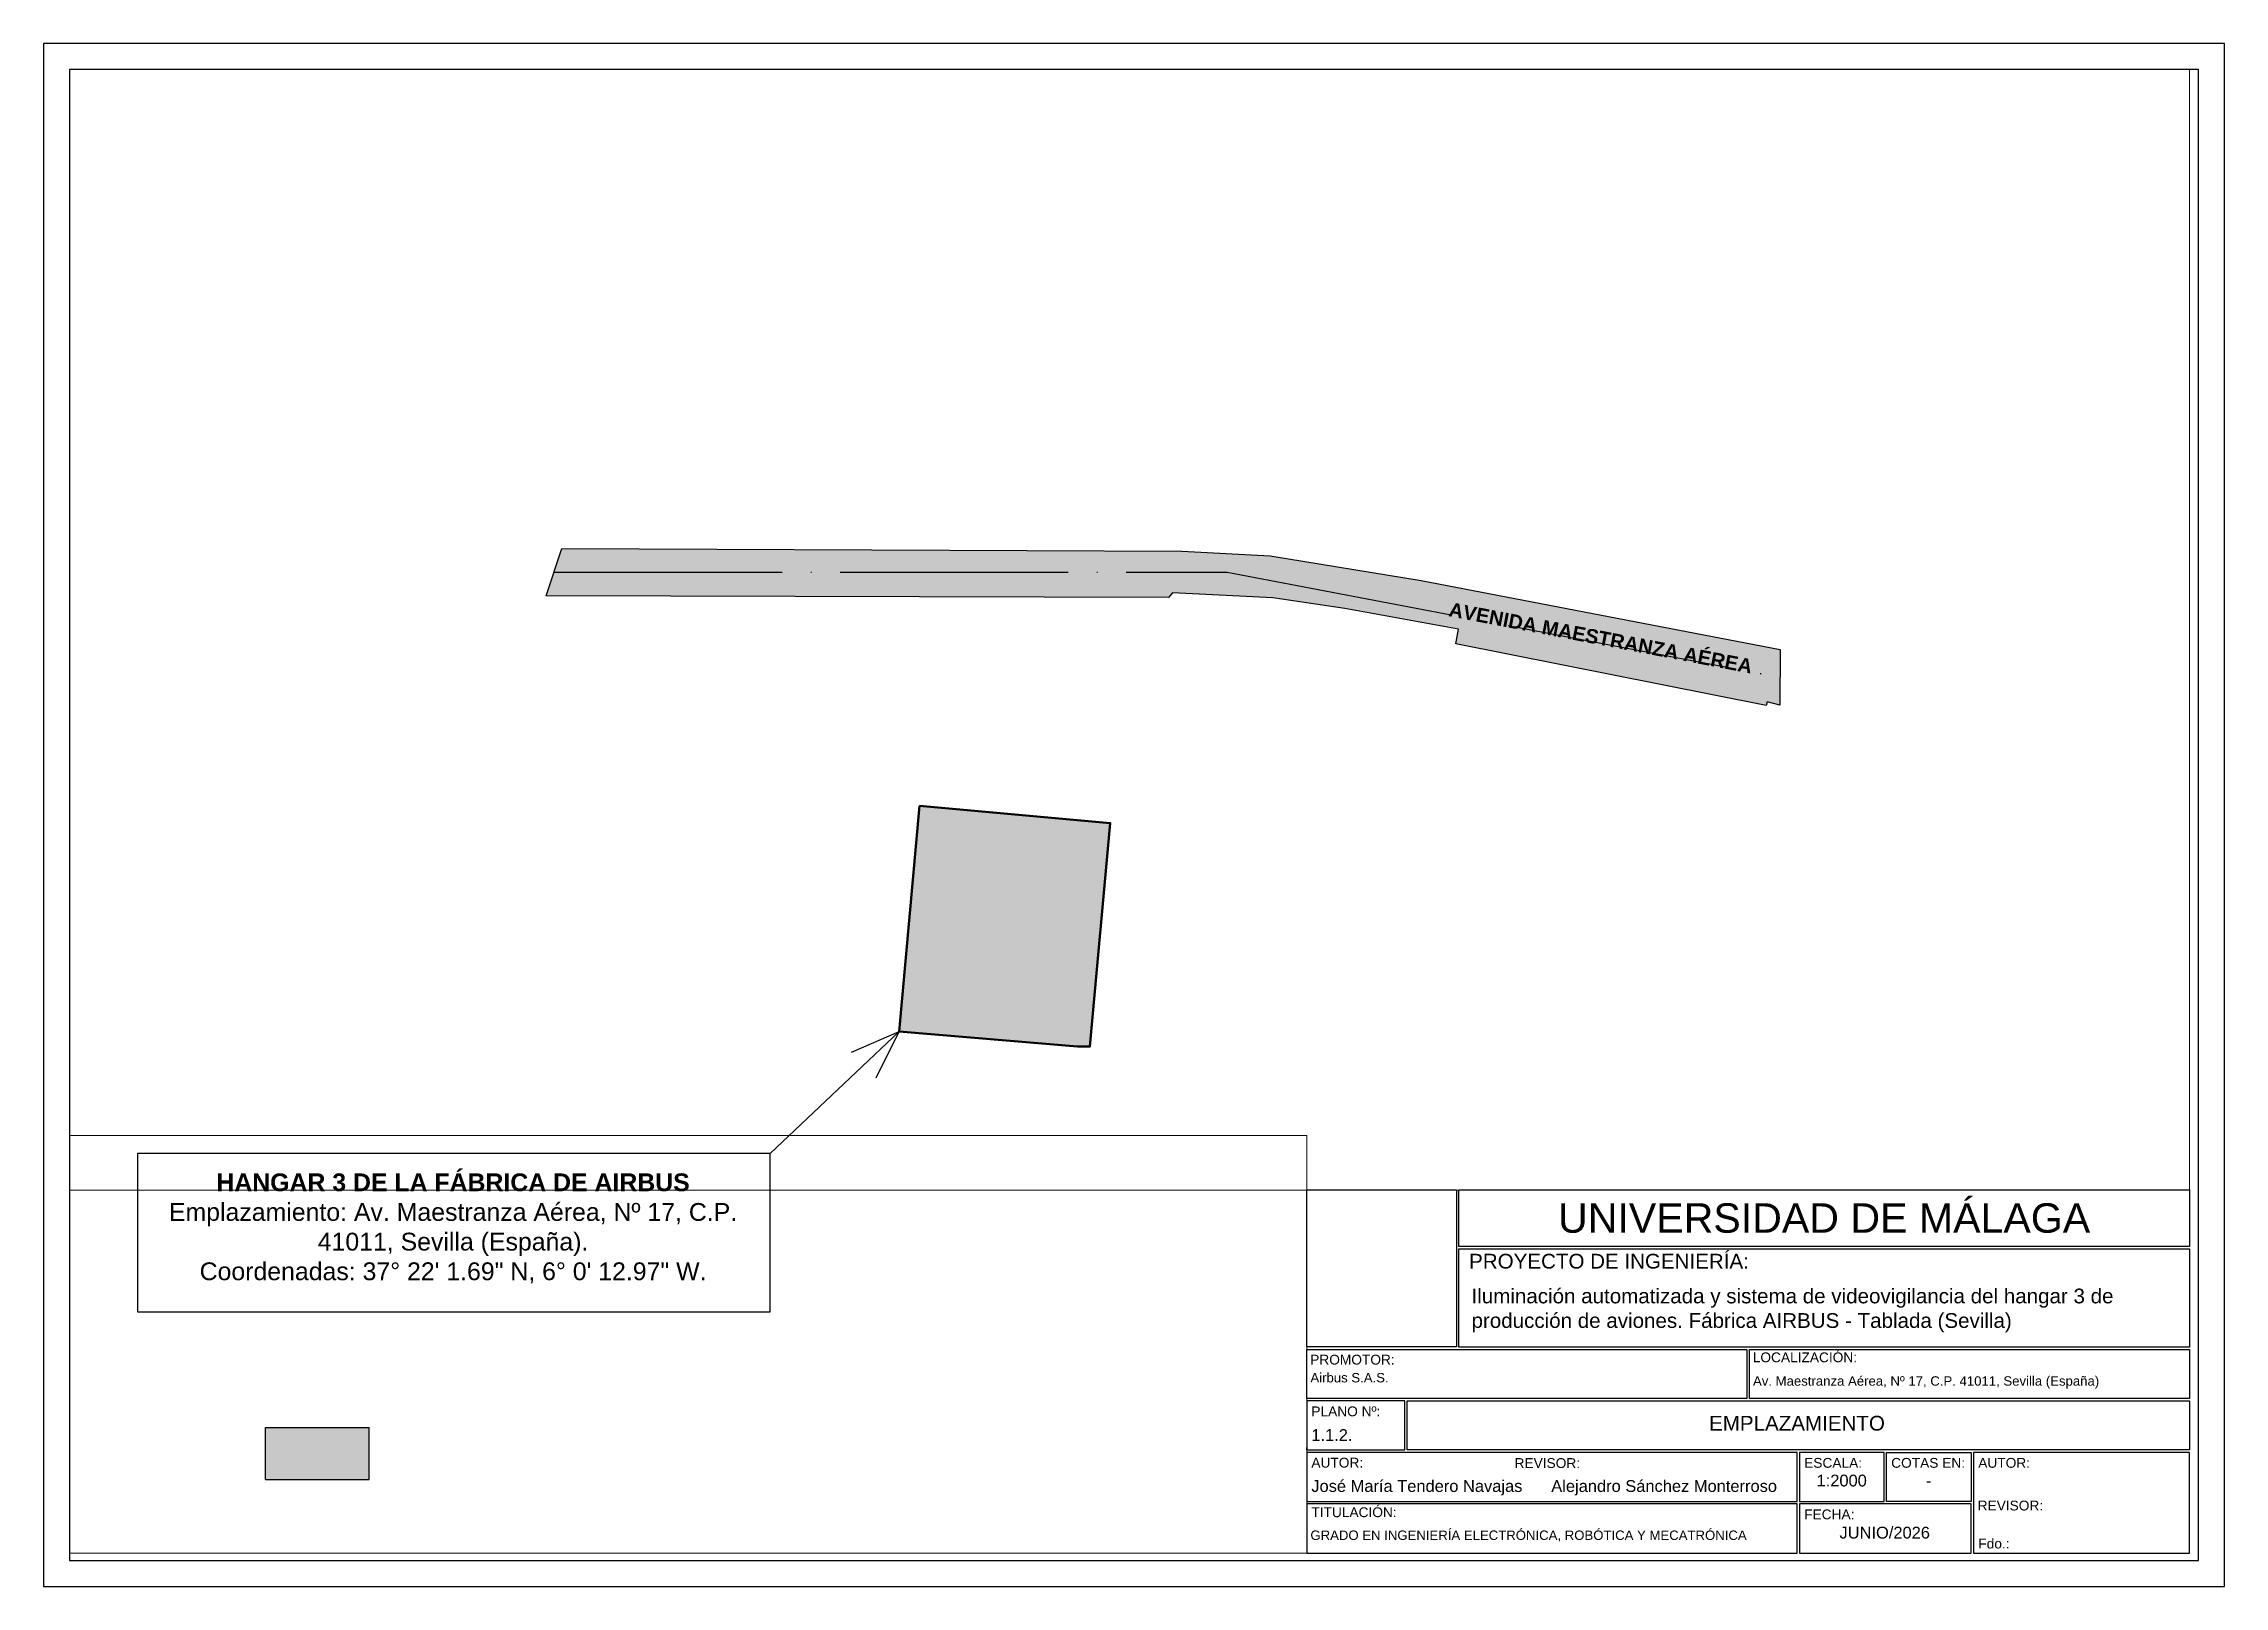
# Paper-space layout 'Layout1' of a CAD drawing. Header units: millimetres. Extents: x 329 to 749, y -31 to 266.
# The model-space entities are those that its viewports show. They can reach past a viewport. Long polylines and large blocks are cut down to what shows.
import ezdxf

# ---------------------------------------------------------------- set-up
doc = ezdxf.new("R2010")
doc.units = ezdxf.units.MM
doc.linetypes.add('ACAD_ISO04W100', pattern=[30, 24, -3, 0, -3])
doc.layers.add('Cajetín', color=7, linetype='Continuous')
doc.layers.add('MAPAS', color=7, linetype='Continuous')
doc.layers.add('VG', color=10, linetype='Continuous', plot=False)
doc.layers.get('0').off()
doc.styles.add('Arial', font='arial.ttf', dxfattribs={"height": 0.224836})
doc.styles.get("Standard").update_dxf_attribs({"font": 'arial.ttf'})

# ---------------------------------------------------------------- blocks, each defined once
blk = doc.blocks.new('UCAV')
blk.add_lwpolyline([(2.583, 6.167), (15, 6.167), (15, 5.208), (2.583, 5.208)], close=True)
at = {"insert": (8.792, 5.687), "char_height": 0.5, "width": 12.4167, "attachment_point": 5, "style": 'Arial'}
blk.add_mtext('UNIVERSIDAD DE MÁLAGA', dxfattribs=at)
blk = doc.blocks.new('TITULO')
blk.add_lwpolyline([(2.583, 3.5), (2.583, 5.167), (15, 5.167), (15, 3.5)], close=True)
at = {"char_height": 0.25, "attachment_point": 1, "style": 'Arial'}
for s, insert, width in [('  PROYECTO DE INGENIERÍA:', (2.565, 5.083), 12.4167), ('Iluminación automatizada y sistema de videovigilancia del hangar 3 de producción de aviones. Fábrica AIRBUS - Tablada (Sevilla)', (2.8, 4.492), 11.90969)]:
    blk.add_mtext(s, dxfattribs=dict(at, insert=insert, width=width))
blk = doc.blocks.new('logo')
blk.add_lwpolyline([(2.542, 3.5), (0, 3.5), (0, 6.167), (2.542, 6.167)], close=True)
blk = doc.blocks.new('CAJETIN')
for points in [[(0, 2.625), (0, 3.458), (7.479, 3.458), (7.479, 2.625), (2.583, 2.625)], [(15, 2.625), (7.521, 2.625), (7.521, 3.458), (15, 3.458)], [(0, 1.75), (1.667, 1.75), (1.667, 2.583), (0, 2.583)], [(15, 1.75), (1.708, 1.75), (1.708, 2.583), (15, 2.583)], [(0, 1.792), (0, 1.792), (0, 1.75), (0, 1.75)], [(0, 0.875), (8.333, 0.875), (8.333, 1.708), (0, 1.708)], [(9.812, 1.708), (8.375, 1.708), (8.375, 0.875), (9.812, 0.875)], [(11.292, 0.875), (9.854, 0.875), (9.854, 1.708), (11.292, 1.708)], [(15, 1.708), (11.333, 1.708), (11.333, 0), (15, 0)], [(0, 0), (8.333, 0), (8.333, 0.833), (0, 0.833)], [(8.375, 0), (11.292, 0), (11.292, 0.833), (8.375, 0.833)]]:
    blk.add_lwpolyline(points, close=True)
for name, p in [('logo', (0, 0)), ('UCAV', (0, 0)), ('TITULO', (0, -0.001))]:
    blk.add_blockref(name, p)
at = {"style": 'Arial'}
for s, insert, char_height, width, attachment_point in [('  PROMOTOR:', (-0.071, 3.368), 0.16667, 7.53662, 1), ('  LOCALIZACIÓN:', (7.45, 3.407), 0.16667, 7.4792, 1), (' Airbus S.A.S.', (0, 3.058), 0.16, 7.44084, 1), (' Av. Maestranza Aérea, Nº 17, C.P. 41011, Sevilla (España)', (7.521, 3.002), 0.16, 7.46545, 1), ('\\pxql;PLANO Nº:', (0.721, 2.405), 0.16667, 1.28562, 5), ('\\pxqc;EMPLAZAMIENTO', (1.708, 2.33), 0.25, 13.2453, 1), (' 1.1.2.', (0, 2.104), 0.2, 8.31691, 1), ('  AUTOR:', (-0.051, 1.618), 0.1667, 1.17928, 1), ('  ^I^IREVISOR:', (3.532, 1.889), 0.16667, 1.17928, 1), ('\\pxql;ESCALA:', (9.096, 1.53), 0.16667, 1.28562, 5), ('\\pxql;COTAS EN:', (10.575, 1.53), 0.16667, 1.28562, 5), ('\\pxql;AUTOR:', (12.944, 1.53), 0.16667, 3.06567, 5), (' José María Tendero Navajas^I  Alejandro Sánchez Monterroso', (0, 1.238), 0.2, 8.31691, 1), ('\\pxqc;1:2000', (8.375, 1.331), 0.2, 1.43062, 1), ('\\pxqc;-', (9.854, 1.331), 0.2, 1.43062, 1), ('TITULACIÓN:', (0.079, 0.776), 0.16667, 1.43883, 1), ('\\pxql;FECHA:', (9.096, 0.655), 0.16667, 1.28562, 5), ('\\pxql;REVISOR:', (12.934, 0.805), 0.16667, 3.06567, 5), (' GRADO EN INGENIERÍA ELECTRÓNICA, ROBÓTICA Y MECATRÓNICA', (0, 0.382), 0.16, 8.30592, 1), ('\\pxqc;JUNIO/2026', (8.375, 0.446), 0.2, 2.89316, 1), ('\\pxql;Fdo.:', (12.055, 0.159), 0.16667, 1.28562, 5)]:
    blk.add_mtext(s, dxfattribs=dict(at, insert=insert, char_height=char_height, width=width, attachment_point=attachment_point))

msp = doc.modelspace()

# ---------------------------------------------------------------- hatches: boundary and pattern name
at = {"layer": 'MAPAS', "true_color": 0x636466, "transparency": 33554508}
h = msp.add_hatch(color=251, dxfattribs=at)
h.dxf.hatch_style = 1
h.paths.add_polyline_path([(500.723, 299.148), (469.666, 300.695), (251.162, 301.708), (245.609, 284.969), (464.971, 284.366), (466.339, 286.026), (501.71, 284.286), (527.111, 280.597), (567.152, 273.26), (566.201, 268.061), (675.622, 246.407), (675.937, 247.7), (680.45, 246.512), (680.519, 266.143), (553.993, 290.443)])
at = {"layer": 'MAPAS', "transparency": 33554508}
h = msp.add_hatch(color=6, dxfattribs=at)
h.dxf.hatch_style = 1
h.paths.add_polyline_path([(444.383, 204.932), (377.206, 210.992), (370.05, 131.547), (432.888, 126.179), (437.247, 126.179)])

# ---------------------------------------------------------------- linework, layer by layer
at = {"layer": 'MAPAS', "color": 251, "lineweight": 30, "true_color": 0x636466}
msp.add_lwpolyline([(251.162, 301.708), (469.666, 300.695), (500.723, 299.148), (553.993, 290.443), (680.519, 266.143), (680.45, 246.512), (675.937, 247.7), (675.622, 246.407), (566.201, 268.061), (567.152, 273.26), (527.111, 280.597), (501.71, 284.286), (466.339, 286.026), (464.971, 284.366), (245.609, 284.969), (251.162, 301.708)], dxfattribs=at)
at = {"layer": 'MAPAS', "color": 251, "linetype": 'ACAD_ISO04W100', "true_color": 0x636466}
msp.add_lwpolyline([(248.386, 293.338), (485.632, 293.338), (680.484, 256.328)], dxfattribs=at)
at = {"layer": 'MAPAS', "color": 6, "lineweight": 50}
msp.add_lwpolyline([(377.206, 210.992), (370.05, 131.547), (432.888, 126.179), (437.247, 126.179), (444.383, 204.932), (377.206, 210.992)], dxfattribs=at)
at = {"layer": 'MAPAS'}
msp.add_lwpolyline([(4.619, 8.815), (4.619, 6.815), (12.619, 6.815), (12.619, 8.815), (4.619, 8.815)], dxfattribs=at)

# ---------------------------------------------------------------- texts
at = {"layer": 'MAPAS', "linetype": 'ACAD_ISO04W100', "insert": (564.379, 282.796), "char_height": 5, "attachment_point": 1, "rotation": 349.2453}
msp.add_mtext_dynamic_manual_height_columns('{\\fArial|b1|i0|c0|p34;AVENIDA MAESTRANZA AÉREA}', width=113.79316, gutter_width=12.5, heights=[0], dxfattribs=at)
at = {"layer": 'MAPAS', "insert": (4.619, 8.565), "char_height": 0.22484, "attachment_point": 1, "style": 'Arial'}
msp.add_mtext_dynamic_manual_height_columns('\\pxqc;{\\fArial|b1|i0|c0|p34;HANGAR 3 DE LA FÁBRICA DE AIRBUS\\P}Emplazamiento: Av. Maestranza Aérea, Nº 17, C.P. 41011, Sevilla (España).\\PCoordenadas: 37° 22\' 1.69" N, 6° 0\' 12.97" W.', width=7.98316, gutter_width=12.5, heights=[1.99], dxfattribs=at)

psp = doc.layouts.get("Layout1")

# ---------------------------------------------------------------- hatches: boundary and pattern name
at = {"layer": 'MAPAS', "transparency": 33554508}
h = psp.add_hatch(color=6, dxfattribs=at)
h.dxf.hatch_style = 1
h.paths.add_polyline_path([(391.84, -0.17), (371.84, -0.17), (371.84, -10.17), (391.84, -10.17)])

# ---------------------------------------------------------------- linework, layer by layer
at = {"layer": 'Cajetín'}
for points in [[(329.12, -30.73), (749.12, -30.73), (749.12, 266.27), (329.12, 266.27), (329.12, -30.73)], [(334.12, -25.73), (744.12, -25.73), (744.12, 261.27), (334.12, 261.27), (334.12, -25.73), (334.12, -25.73)]]:
    psp.add_lwpolyline(points, dxfattribs=at)
at = {"layer": 'MAPAS', "color": 6, "lineweight": 25}
for p, q in [((371.84, -0.17), (391.84, -0.17)), ((371.84, -10.17), (371.84, -0.17)), ((391.84, -10.17), (391.84, -0.17)), ((371.84, -10.17), (391.84, -10.17))]:
    psp.add_line(p, q, dxfattribs=at)
at = {"layer": 'MAPAS'}
for points in [[(469.04, 52.57), (493.92, 76.11)], [(484.74, 72.14), (493.92, 76.11)], [(489.44, 67.17), (493.92, 76.11)]]:
    psp.add_lwpolyline(points, dxfattribs=at)

# ---------------------------------------------------------------- block references
at = {"layer": 'Cajetín', "xscale": 11.3333328, "yscale": 11.3333328, "zscale": 11.3333328}
psp.add_blockref('CAJETIN', (572.39, -24.31), dxfattribs=at)

# ---------------------------------------------------------------- viewports
at = {"layer": 'VG'}
psp.add_viewport(center=(538.25, 153.42), size=(408.27, 215.6936), view_center_point=(451.191, 273.036), view_height=394.74807, dxfattribs=at)
psp.add_viewport(center=(453.25, 15.88), size=(238.27, 80.3889), view_center_point=(11.583, 6.406), view_height=5.27735, status=3, dxfattribs=at)

doc.saveas('drawing.dxf')
